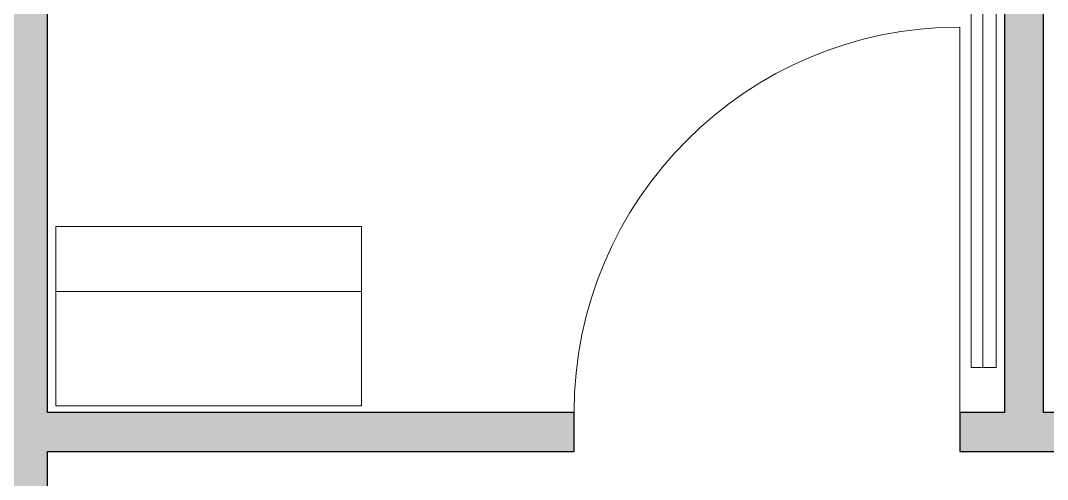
# Model space of a CAD drawing. Header units: millimetres. Extents: x 155927 to 295199, y -4084 to 97293.
# Drawn here: x 220029 to 222718, y 29732 to 30935 of the extents above; entities that cross this region are included whole.
import ezdxf

# ---------------------------------------------------------------- set-up
doc = ezdxf.new("R2010")
doc.units = ezdxf.units.MM
doc.header["$MEASUREMENT"] = 0
for name, color, linetype, lineweight in [('A-DOOR', 4, 'CONTINUOUS', 9), ('A-WALL-PATT', 7, 'CONTINUOUS', 9), ('I-FURN', 8, 'CONTINUOUS', 9), ('I-WALL', 7, 'CONTINUOUS', 9)]:
    doc.layers.add(name, color=color, linetype=linetype, lineweight=lineweight)

msp = doc.modelspace()

# ---------------------------------------------------------------- hatches: boundary and pattern name
at = {"layer": 'A-WALL-PATT'}
h = msp.add_hatch(color=256, dxfattribs=at)
h.paths.add_polyline_path([(220099.2, 28529.6), (220099.2, 33185.6), (219977.2, 33185.6), (219977.2, 28529.6)], flags=0)
h.paths.add_polyline_path([(220099.2, 34095.6), (220099.2, 34245.6), (219977.2, 34245.6), (219977.2, 34095.6)], flags=0)
msp.add_hatch(color=256, dxfattribs=at).paths.add_polyline_path([(222606, 29907.6), (222708, 29907.6), (222708, 34245.6), (222606, 34245.6), (222606, 30545.8)], flags=0)
h = msp.add_hatch(color=256, dxfattribs=at)
h.paths.add_polyline_path([(230723.8, 29805.6), (230738.8, 29805.6), (230738.8, 29907.6), (229114.4, 29907.6), (229114.4, 29805.6), (230378.1, 29805.6)], flags=0)
h.paths.add_polyline_path([(228104.4, 29805.6), (228104.4, 29907.6), (226459.4, 29907.6), (226459.4, 29805.6), (227976.8, 29805.6)], flags=0)
h.paths.add_polyline_path([(225449.4, 29805.6), (225449.4, 29907.6), (223835.5, 29907.6), (223835.5, 29805.6), (224975.1, 29805.6)], flags=0)
h.paths.add_polyline_path([(221478.5, 29805.6), (221478.5, 29907.6), (220099.2, 29907.6), (220099.2, 29805.6), (220172.3, 29805.6)], flags=0)
h.paths.add_polyline_path([(222488.5, 29805.6), (222825.5, 29805.6), (222825.5, 29907.6), (222488.5, 29907.6)], flags=0)

# ---------------------------------------------------------------- linework, layer by layer
at = {"layer": 'A-DOOR'}
msp.add_line((222488.5, 29907.6), (222488.5, 30917.6), dxfattribs=at)
msp.add_arc((222488.5, 29907.6), 1010, 90, 180, dxfattribs=at)
at = {"layer": 'I-FURN'}
for p, q in [((222519, 30025.2), (222519, 32425.2)), ((222549, 32425.2), (222549, 30025.2)), ((222549, 32425.2), (222549, 30025.2)), ((222584, 30025.2), (222584, 32425.2)), ((220921.5, 30394.8), (220121.5, 30394.8)), ((220121.5, 30394.8), (220121.5, 30224.8)), ((220921.5, 30224.8), (220921.5, 30394.8)), ((220921.5, 30224.8), (220121.5, 30224.8)), ((220121.5, 30224.8), (220121.5, 29924.8)), ((220921.5, 29924.8), (220921.5, 30224.8)), ((222549, 30025.2), (222519, 30025.2)), ((222549, 30025.2), (222584, 30025.2)), ((220121.5, 29924.8), (220921.5, 29924.8))]:
    msp.add_line(p, q, dxfattribs=at)
at = {"layer": 'I-WALL', "lineweight": 30}
for p, q in [((222606, 34245.6), (222606, 29907.6)), ((222708, 29907.6), (222708, 34245.6)), ((220099.2, 29907.6), (220099.2, 33185.6)), ((221478.5, 29907.6), (220099.2, 29907.6)), ((221478.5, 29805.6), (221478.5, 29907.6)), ((222606, 29907.6), (222488.5, 29907.6)), ((222488.5, 29907.6), (222488.5, 29805.6)), ((222825.5, 29907.6), (222708, 29907.6)), ((220099.2, 28529.6), (220099.2, 29805.6)), ((220099.2, 29805.6), (221478.5, 29805.6)), ((222488.5, 29805.6), (222825.5, 29805.6))]:
    msp.add_line(p, q, dxfattribs=at)

doc.saveas('drawing.dxf')
